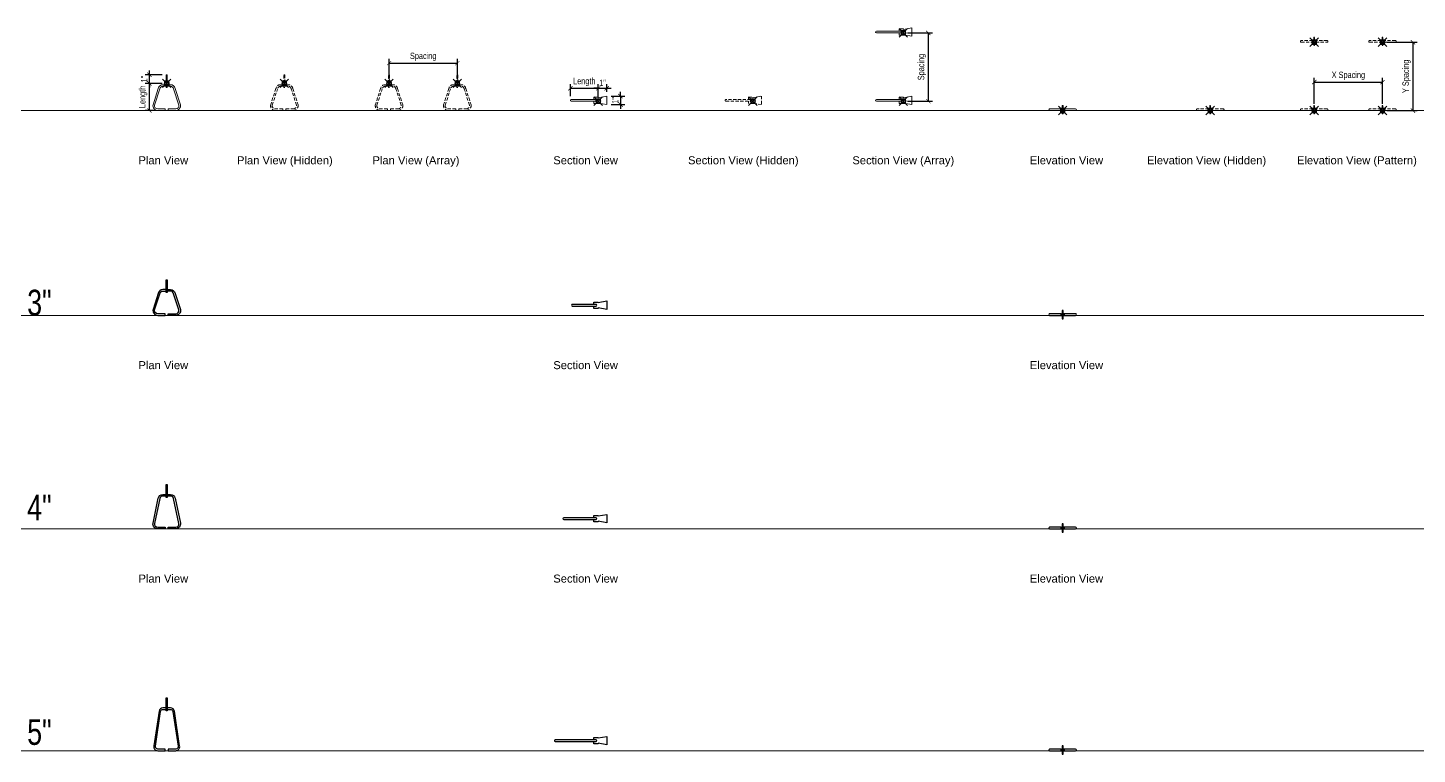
# Model space of a CAD drawing. Header units: inches. Extents: x -9 to 154, y -171 to 10.
# Drawn here: x -8.6 to 154.2, y -75.4 to 9.7 of the extents above; entities that cross this region are included whole.
import ezdxf
from ezdxf.enums import TextEntityAlignment as Align

# ---------------------------------------------------------------- set-up
doc = ezdxf.new("R2010")
doc.units = ezdxf.units.IN
doc.header["$LTSCALE"] = 48
doc.header["$MEASUREMENT"] = 0
doc.header["$PDMODE"] = 99
doc.header["$PDSIZE"] = 0.5
doc.linetypes.add('HIDDEN2', pattern=[0.1875, 0.125, -0.0625])
doc.linetypes.add('PHANTOM2', pattern=[1.25, 0.625, -0.125, 0.125, -0.125, 0.125, -0.125])
for name, color, linetype, lineweight in [('A-Anno-Dims', 211, 'Continuous', 25), ('A-Detl-Fine', 90, 'Continuous', 18), ('G-Anno-Ttlb', 213, 'Continuous', 50)]:
    doc.layers.add(name, color=color, linetype=linetype, lineweight=lineweight)
doc.layers.add('G-Anno-Nplt', color=140, linetype='PHANTOM2', lineweight=18, plot=False)
doc.styles.add('Arch-Dim', font='arial.ttf', dxfattribs={"width": 0.75})
doc.styles.add('RomanS', font='romans.shx')
doc.dimstyles.new('Aec-Arch-I-96', dxfattribs={"dimscale": 96, "dimtxt": 0.09375, "dimasz": 0.0625, "dimexe": 0.0625, "dimexo": 0.0625, "dimgap": 0.03125, "dimtad": 1, "dimdec": 4, "dimzin": 3, "dimdsep": 46, "dimlunit": 4, "dimtxsty": 'Arch-Dim', "dimblk": 'ARCHTICK', "dimcen": 0.09375, "dimazin": 2, "dimtfac": 0.75, "dimtdec": 4, "dimtix": 1, "dimtmove": 2, "dimatfit": 2, "dimfxl": 1, "dimtolj": 1, "dimtzin": 0, "dimarcsym": 0})

# ---------------------------------------------------------------- blocks, each defined once
blk = doc.blocks.new('Anno_Title_T2')
at = {"color": 0, "linetype": 'ByBlock', "lineweight": -2, "style": 'RomanS'}
blk.add_attdef('TITLE', (0, 0.5), '', height=1.25, dxfattribs=at)
blk.add_attdef('SCALE', text='', height=0.75, dxfattribs=at).set_placement((0, -0.5), align=Align.TOP_LEFT)
blk = doc.blocks.new('_ArchTick')
at = {"color": 0, "linetype": 'ByBlock', "const_width": 0.15}
blk.add_lwpolyline([(-0.5, -0.5), (0.5, 0.5)], dxfattribs=at)
blk = doc.blocks.new('*D9')
at = {"layer": 'A-Anno-Dims', "color": 8, "lineweight": -2, "transparency": 16777216}
for p, q in [((7.13, 3.18), (5.16, 3.18)), ((5.66, 0), (5.66, 3.18)), ((6.13, 0), (5.16, 0))]:
    blk.add_line(p, q, dxfattribs=at)
at = {"layer": 'DEFPOINTS', "color": 0, "transparency": 16777216}
for p in [(5.66, 3.18), (7.63, 3.18), (6.63, 0)]:
    blk.add_point(p, dxfattribs=at)
at = {"layer": 'A-Anno-Dims', "color": 8, "lineweight": -2, "transparency": 16777216, "xscale": 0.5, "yscale": 0.5, "zscale": 0.5}
for p, rotation in [((5.66, 3.18), 90), ((5.66, 0), 270)]:
    blk.add_blockref('_ArchTick', p, dxfattribs=dict(at, rotation=rotation))
at = {"layer": 'A-Anno-Dims', "color": 0, "transparency": 16777216, "insert": (4.93, 1.59), "char_height": 0.75, "attachment_point": 5, "rotation": 90, "style": 'Arch-Dim'}
blk.add_mtext('\\A1;Length', dxfattribs=at)
blk = doc.blocks.new('_Open90')
at = {"color": 0, "linetype": 'ByBlock', "lineweight": -2}
for p, q in [((0, 0), (-1, 0)), ((-0.5, 0.5), (0, 0)), ((0, 0), (-0.5, -0.5))]:
    blk.add_line(p, q, dxfattribs=at)
blk = doc.blocks.new('*D4')
at = {"layer": 'A-Anno-Dims', "color": 8, "lineweight": -2, "transparency": 16777216}
for p, q in [((33.73, 3.68), (33.73, 6.05)), ((33.73, 5.55), (41.73, 5.55)), ((41.73, 3.68), (41.73, 6.05))]:
    blk.add_line(p, q, dxfattribs=at)
at = {"layer": 'DEFPOINTS', "color": 0, "transparency": 16777216}
for p in [(41.73, 5.55), (33.73, 3.18), (41.73, 3.18)]:
    blk.add_point(p, dxfattribs=at)
at = {"layer": 'A-Anno-Dims', "color": 8, "lineweight": -2, "transparency": 16777216, "xscale": 0.5, "yscale": 0.5, "zscale": 0.5, "rotation": 180}
blk.add_blockref('_ArchTick', (33.73, 5.55), dxfattribs=at)
at = {"layer": 'A-Anno-Dims', "color": 8, "lineweight": -2, "transparency": 16777216, "xscale": 0.5, "yscale": 0.5, "zscale": 0.5}
blk.add_blockref('_ArchTick', (41.73, 5.55), dxfattribs=at)
at = {"layer": 'A-Anno-Dims', "color": 0, "transparency": 16777216, "insert": (37.73, 6.29), "char_height": 0.75, "attachment_point": 5, "style": 'Arch-Dim'}
blk.add_mtext('\\A1;Spacing', dxfattribs=at)
blk = doc.blocks.new('*D5')
at = {"layer": 'A-Anno-Dims', "color": 8, "lineweight": -2, "transparency": 16777216}
for p, q in [((94.48, 9.09), (97.4, 9.09)), ((96.9, 9.09), (96.9, 1.09)), ((94.48, 1.09), (97.4, 1.09))]:
    blk.add_line(p, q, dxfattribs=at)
at = {"layer": 'DEFPOINTS', "color": 0, "transparency": 16777216}
for p in [(93.98, 9.09), (93.98, 1.09), (96.9, 1.09)]:
    blk.add_point(p, dxfattribs=at)
at = {"layer": 'A-Anno-Dims', "color": 8, "lineweight": -2, "transparency": 16777216, "xscale": 0.5, "yscale": 0.5, "zscale": 0.5}
for p, rotation in [((96.9, 9.09), 90), ((96.9, 1.09), 270)]:
    blk.add_blockref('_ArchTick', p, dxfattribs=dict(at, rotation=rotation))
at = {"layer": 'A-Anno-Dims', "color": 0, "transparency": 16777216, "insert": (96.16, 5.09), "char_height": 0.75, "attachment_point": 5, "rotation": 90, "style": 'Arch-Dim'}
blk.add_mtext('\\A1;Spacing', dxfattribs=at)
blk = doc.blocks.new('*D6')
at = {"layer": 'A-Anno-Dims', "color": 8, "lineweight": -2, "transparency": 16777216}
for p, q in [((142.11, 0.78), (142.11, 3.82)), ((142.11, 3.32), (150.11, 3.32)), ((150.11, 0.78), (150.11, 3.82))]:
    blk.add_line(p, q, dxfattribs=at)
at = {"layer": 'DEFPOINTS', "color": 0, "transparency": 16777216}
for p in [(150.11, 3.32), (142.11, 0.28), (150.11, 0.28)]:
    blk.add_point(p, dxfattribs=at)
at = {"layer": 'A-Anno-Dims', "color": 8, "lineweight": -2, "transparency": 16777216, "xscale": 0.5, "yscale": 0.5, "zscale": 0.5, "rotation": 180}
blk.add_blockref('_ArchTick', (142.11, 3.32), dxfattribs=at)
at = {"layer": 'A-Anno-Dims', "color": 8, "lineweight": -2, "transparency": 16777216, "xscale": 0.5, "yscale": 0.5, "zscale": 0.5}
blk.add_blockref('_ArchTick', (150.11, 3.32), dxfattribs=at)
at = {"layer": 'A-Anno-Dims', "color": 0, "transparency": 16777216, "insert": (146.11, 4.06), "char_height": 0.75, "attachment_point": 5, "style": 'Arch-Dim'}
blk.add_mtext('\\A1;X Spacing', dxfattribs=at)
blk = doc.blocks.new('*D7')
at = {"layer": 'A-Anno-Dims', "color": 8, "lineweight": -2, "transparency": 16777216}
for p, q in [((150.61, 8), (154.17, 8)), ((153.67, 8), (153.67, 0)), ((150.61, 0), (154.17, 0))]:
    blk.add_line(p, q, dxfattribs=at)
at = {"layer": 'DEFPOINTS', "color": 0, "transparency": 16777216}
for p in [(150.11, 8), (150.11, 0), (153.67, 0)]:
    blk.add_point(p, dxfattribs=at)
at = {"layer": 'A-Anno-Dims', "color": 8, "lineweight": -2, "transparency": 16777216, "xscale": 0.5, "yscale": 0.5, "zscale": 0.5}
for p, rotation in [((153.67, 8), 90), ((153.67, 0), 270)]:
    blk.add_blockref('_ArchTick', p, dxfattribs=dict(at, rotation=rotation))
at = {"layer": 'A-Anno-Dims', "color": 0, "transparency": 16777216, "insert": (152.93, 4), "char_height": 0.75, "attachment_point": 5, "rotation": 90, "style": 'Arch-Dim'}
blk.add_mtext('\\A1;Y Spacing', dxfattribs=at)
blk = doc.blocks.new('*D8')
at = {"layer": 'A-Anno-Dims', "color": 8, "lineweight": -2, "transparency": 16777216}
for p, q in [((7.13, 4.18), (5.16, 4.18)), ((5.66, 4.18), (5.66, 4.68)), ((5.66, 3.18), (5.66, 4.18)), ((7.13, 3.18), (5.16, 3.18)), ((5.66, 3.18), (5.66, 2.68))]:
    blk.add_line(p, q, dxfattribs=at)
at = {"layer": 'DEFPOINTS', "color": 0, "transparency": 16777216}
for p in [(5.66, 4.18), (7.63, 4.18), (7.63, 3.18)]:
    blk.add_point(p, dxfattribs=at)
at = {"layer": 'A-Anno-Dims', "color": 8, "lineweight": -2, "transparency": 16777216, "xscale": 0.5, "yscale": 0.5, "zscale": 0.5}
for p, rotation in [((5.66, 4.18), 270), ((5.66, 3.18), 90)]:
    blk.add_blockref('_ArchTick', p, dxfattribs=dict(at, rotation=rotation))
at = {"layer": 'A-Anno-Dims', "color": 0, "transparency": 16777216, "insert": (5.04, 3.68), "char_height": 0.75, "attachment_point": 5, "rotation": 90, "style": 'Arch-Dim'}
blk.add_mtext('\\A1;1"', dxfattribs=at)
blk = doc.blocks.new('*D10')
at = {"layer": 'A-Anno-Dims', "color": 8, "lineweight": -2, "transparency": 16777216}
for p, q in [((54.97, 1.69), (54.97, 3.1)), ((54.97, 2.6), (58.23, 2.6)), ((58.23, 1.59), (58.23, 3.1))]:
    blk.add_line(p, q, dxfattribs=at)
at = {"layer": 'DEFPOINTS', "color": 0, "transparency": 16777216}
for p in [(58.23, 2.6), (54.97, 1.19), (58.23, 1.09)]:
    blk.add_point(p, dxfattribs=at)
at = {"layer": 'A-Anno-Dims', "color": 8, "lineweight": -2, "transparency": 16777216, "xscale": 0.5, "yscale": 0.5, "zscale": 0.5, "rotation": 180}
blk.add_blockref('_ArchTick', (54.97, 2.6), dxfattribs=at)
at = {"layer": 'A-Anno-Dims', "color": 8, "lineweight": -2, "transparency": 16777216, "xscale": 0.5, "yscale": 0.5, "zscale": 0.5}
blk.add_blockref('_ArchTick', (58.23, 2.6), dxfattribs=at)
at = {"layer": 'A-Anno-Dims', "color": 0, "transparency": 16777216, "insert": (56.6, 3.34), "char_height": 0.75, "attachment_point": 5, "style": 'Arch-Dim'}
blk.add_mtext('\\A1;Length', dxfattribs=at)
blk = doc.blocks.new('*D11')
at = {"layer": 'A-Anno-Dims', "color": 8, "lineweight": -2, "transparency": 16777216}
for p, q in [((58.23, 2.6), (57.73, 2.6)), ((58.23, 1.59), (58.23, 3.1)), ((58.23, 2.6), (59.23, 2.6)), ((59.23, 2.19), (59.23, 3.1)), ((59.23, 2.6), (59.73, 2.6))]:
    blk.add_line(p, q, dxfattribs=at)
at = {"layer": 'DEFPOINTS', "color": 0, "transparency": 16777216}
for p in [(59.23, 2.6), (59.23, 1.69), (58.23, 1.09)]:
    blk.add_point(p, dxfattribs=at)
at = {"layer": 'A-Anno-Dims', "color": 8, "lineweight": -2, "transparency": 16777216, "xscale": 0.5, "yscale": 0.5, "zscale": 0.5}
blk.add_blockref('_ArchTick', (58.23, 2.6), dxfattribs=at)
at = {"layer": 'A-Anno-Dims', "color": 8, "lineweight": -2, "transparency": 16777216, "xscale": 0.5, "yscale": 0.5, "zscale": 0.5, "rotation": 180}
blk.add_blockref('_ArchTick', (59.23, 2.6), dxfattribs=at)
at = {"layer": 'A-Anno-Dims', "color": 0, "transparency": 16777216, "insert": (58.73, 3.23), "char_height": 0.75, "attachment_point": 5, "style": 'Arch-Dim'}
blk.add_mtext('\\A1;1"', dxfattribs=at)
blk = doc.blocks.new('*D12')
at = {"layer": 'A-Anno-Dims', "color": 8, "lineweight": -2, "transparency": 16777216}
for p, q in [((59.73, 1.69), (61.34, 1.69)), ((60.84, 1.69), (60.84, 2.19)), ((60.84, 1.69), (60.84, 0.69)), ((59.73, 0.69), (61.34, 0.69)), ((60.84, 0.69), (60.84, 0.19))]:
    blk.add_line(p, q, dxfattribs=at)
at = {"layer": 'DEFPOINTS', "color": 0, "transparency": 16777216}
for p in [(59.23, 1.69), (59.23, 0.69), (60.84, 0.69)]:
    blk.add_point(p, dxfattribs=at)
at = {"layer": 'A-Anno-Dims', "color": 8, "lineweight": -2, "transparency": 16777216, "xscale": 0.5, "yscale": 0.5, "zscale": 0.5}
for p, rotation in [((60.84, 1.69), 270), ((60.84, 0.69), 90)]:
    blk.add_blockref('_ArchTick', p, dxfattribs=dict(at, rotation=rotation))
at = {"layer": 'A-Anno-Dims', "color": 0, "transparency": 16777216, "insert": (60.21, 1.19), "char_height": 0.75, "attachment_point": 5, "rotation": 90, "style": 'Arch-Dim'}
blk.add_mtext('\\A1;1"', dxfattribs=at)
blk = doc.blocks.new('AecDtl_3HorizontalDovetailTriangleSection')
at = {"color": 0, "linetype": 'ByBlock', "lineweight": -2, "ltscale": 0.0625}
blk.add_lwpolyline([(-0.25, 0.19), (-3.04, 0.19, 1), (-3.04, 0), (-0.25, 0, 1)], format="xyb", close=True, dxfattribs=at)
blk.add_lwpolyline([(-0.5, 0.19), (-0.5, 0.47), (0, 0.47), (0, 0.41), (1, 0.59), (1, -0.41), (0, -0.22), (0, -0.28), (-0.5, -0.28), (-0.5, 0)], dxfattribs=at)
blk = doc.blocks.new('AecDtl_3HorizontalDovetailTrianglePlan')
at = {"color": 0, "linetype": 'ByBlock', "lineweight": -2, "ltscale": 0.0625}
blk.add_lwpolyline([(-0.05, 0), (-0.05, 1), (0.05, 1), (0.05, 0), (0.05, -0.5), (-0.05, -0.5)], close=True, dxfattribs=at)
blk.add_lwpolyline([(-0.05, 0), (0.05, 0)], dxfattribs=at)
for points in [[(-0.05, -0.16), (-0.44, -0.16, 0.35579), (-0.99, -0.61), (-1.6, -2.5, 0.475155), (-1.05, -3.18), (-0.19, -3.18), (-0.19, -2.99), (-1.05, -2.99, -0.467625), (-1.42, -2.55), (-0.81, -0.65, -0.362746), (-0.44, -0.34), (-0.05, -0.34)], [(0.05, -0.16), (0.44, -0.16, -0.35579), (0.99, -0.61), (1.6, -2.5, -0.475155), (1.05, -3.18), (0.19, -3.18), (0.19, -2.99), (1.05, -2.99, 0.467625), (1.42, -2.55), (0.81, -0.65, 0.362746), (0.44, -0.34), (0.05, -0.34)]]:
    blk.add_lwpolyline(points, format="xyb", dxfattribs=at)
blk = doc.blocks.new('AecDtl_3HorizontalDovetailTriangleElevation')
at = {"color": 0, "linetype": 'ByBlock', "lineweight": -2, "ltscale": 0.0625}
for points in [[(-0.19, 0.19), (-1.52, 0.19, 1), (-1.52, 0), (-0.19, 0)], [(0.19, 0), (1.52, 0, 1), (1.52, 0.19), (0.19, 0.19)]]:
    blk.add_lwpolyline(points, format="xyb", close=True, dxfattribs=at)
for points in [[(-0.19, 0.19), (-0.05, 0.19)], [(-0.19, 0), (-0.05, 0)], [(0.05, 0.47), (-0.05, 0.47)], [(0.19, 0.19), (0.05, 0.19)], [(0.05, 0), (0.19, 0)], [(-0.05, -0.28), (0.05, -0.28)]]:
    blk.add_lwpolyline(points, dxfattribs=at)
blk.add_lwpolyline([(0.05, 0.59), (-0.05, 0.59), (-0.05, -0.41), (0.05, -0.41)], close=True, dxfattribs=at)
blk = doc.blocks.new('AecDtl_4HorizontalDovetailTrianglePlan')
at = {"color": 0, "linetype": 'ByBlock', "lineweight": -2, "ltscale": 0.0625}
blk.add_lwpolyline([(-0.05, 0), (-0.05, 1), (0.05, 1), (0.05, 0), (0.05, -0.5), (-0.05, -0.5)], close=True, dxfattribs=at)
blk.add_lwpolyline([(-0.05, 0), (0.05, 0)], dxfattribs=at)
for points in [[(-0.05, -0.34), (-0.44, -0.34, 0.359268), (-0.8, -0.65), (-1.42, -3.55, 0.471381), (-1.05, -3.99), (-0.19, -3.99), (-0.19, -4.18), (-1.05, -4.18, -0.472374), (-1.6, -3.51), (-0.99, -0.61, -0.35835), (-0.44, -0.16), (-0.05, -0.16)], [(0.05, -0.16), (0.44, -0.16, -0.35835), (0.99, -0.61), (1.6, -3.51, -0.472374), (1.05, -4.18), (0.19, -4.18), (0.19, -3.99), (1.05, -3.99, 0.471381), (1.42, -3.55), (0.8, -0.65, 0.359268), (0.44, -0.34), (0.05, -0.34)]]:
    blk.add_lwpolyline(points, format="xyb", dxfattribs=at)
blk = doc.blocks.new('AecDtl_4HorizontalDovetailTriangleSection')
at = {"color": 0, "linetype": 'ByBlock', "lineweight": -2, "ltscale": 0.0625}
blk.add_lwpolyline([(-0.25, 0.19), (-4.04, 0.19, 1), (-4.04, 0), (-0.25, 0, 1)], format="xyb", close=True, dxfattribs=at)
blk.add_lwpolyline([(-0.5, 0.19), (-0.5, 0.47), (0, 0.47), (0, 0.41), (1, 0.59), (1, -0.41), (0, -0.22), (0, -0.28), (-0.5, -0.28), (-0.5, 0)], dxfattribs=at)
blk = doc.blocks.new('AecDtl_4HorizontalDovetailTriangleElevation')
at = {"color": 0, "linetype": 'ByBlock', "lineweight": -2, "ltscale": 0.0625}
for points in [[(-0.19, 0.19), (-1.52, 0.19, 1), (-1.52, 0), (-0.19, 0)], [(0.19, 0), (1.52, 0, 1), (1.52, 0.19), (0.19, 0.19)]]:
    blk.add_lwpolyline(points, format="xyb", close=True, dxfattribs=at)
for points in [[(-0.19, 0.19), (-0.05, 0.19)], [(-0.19, 0), (-0.05, 0)], [(0.05, 0.47), (-0.05, 0.47)], [(0.19, 0.19), (0.05, 0.19)], [(0.05, 0), (0.19, 0)], [(-0.05, -0.28), (0.05, -0.28)]]:
    blk.add_lwpolyline(points, dxfattribs=at)
blk.add_lwpolyline([(0.05, 0.59), (-0.05, 0.59), (-0.05, -0.41), (0.05, -0.41)], close=True, dxfattribs=at)
blk = doc.blocks.new('AecDtl_5HorizontalDovetailTrianglePlan')
at = {"color": 0, "linetype": 'ByBlock', "lineweight": -2, "ltscale": 0.0625}
blk.add_lwpolyline([(-0.05, 0), (-0.05, 1), (0.05, 1), (0.05, 0), (0.05, -0.5), (-0.05, -0.5)], close=True, dxfattribs=at)
blk.add_lwpolyline([(-0.05, 0), (0.05, 0)], dxfattribs=at)
for points in [[(-0.05, -0.16), (-0.13, -0.16), (-0.44, -0.16, 0.360307), (-0.9, -0.54), (-1.51, -4.62, 0.470257), (-1.05, -5.18), (-0.19, -5.18), (-0.19, -4.99), (-1.05, -4.99, -0.473029), (-1.33, -4.66), (-0.71, -0.57, -0.357746), (-0.44, -0.34), (-0.13, -0.34), (-0.05, -0.34)], [(0.05, -0.34), (0.12, -0.34), (0.44, -0.34, -0.357746), (0.71, -0.57), (1.33, -4.66, -0.473029), (1.05, -4.99), (0.19, -4.99), (0.19, -5.18), (1.05, -5.18, 0.470257), (1.51, -4.62), (0.9, -0.54, 0.360307), (0.44, -0.16), (0.12, -0.16), (0.05, -0.16)]]:
    blk.add_lwpolyline(points, format="xyb", dxfattribs=at)
blk = doc.blocks.new('AecDtl_5HorizontalDovetailTriangleSection')
at = {"color": 0, "linetype": 'ByBlock', "lineweight": -2, "ltscale": 0.0625}
blk.add_lwpolyline([(-0.25, 0.19), (-5.04, 0.19, 1), (-5.04, 0), (-0.25, 0, 1)], format="xyb", close=True, dxfattribs=at)
blk.add_lwpolyline([(-0.5, 0.19), (-0.5, 0.47), (0, 0.47), (0, 0.41), (1, 0.59), (1, -0.41), (0, -0.22), (0, -0.28), (-0.5, -0.28), (-0.5, 0)], dxfattribs=at)
blk = doc.blocks.new('AecDtl_5HorizontalDovetailTriangleElevation')
at = {"color": 0, "linetype": 'ByBlock', "lineweight": -2, "ltscale": 0.0625}
for points in [[(-0.19, 0.19), (-1.52, 0.19, 1), (-1.52, 0), (-0.19, 0)], [(0.19, 0), (1.52, 0, 1), (1.52, 0.19), (0.19, 0.19)]]:
    blk.add_lwpolyline(points, format="xyb", close=True, dxfattribs=at)
for points in [[(-0.19, 0.19), (-0.05, 0.19)], [(-0.19, 0), (-0.05, 0)], [(0.05, 0.47), (-0.05, 0.47)], [(0.19, 0.19), (0.05, 0.19)], [(0.05, 0), (0.19, 0)], [(-0.05, -0.28), (0.05, -0.28)]]:
    blk.add_lwpolyline(points, dxfattribs=at)
blk.add_lwpolyline([(0.05, 0.59), (-0.05, 0.59), (-0.05, -0.41), (0.05, -0.41)], close=True, dxfattribs=at)

msp = doc.modelspace()

# ---------------------------------------------------------------- linework, layer by layer
at = {"layer": 'A-Anno-Dims'}
for p in [(93.98021, 9.09375), (142.10518, 8), (150.10518, 8), (7.68086, 3.17969), (21.46256, 3.17969), (33.72664, 3.17969), (41.72664, 3.17969), (58.22845, 1.09375), (76.35066, 1.09375), (93.98021, 1.09375), (112.63535, 0), (129.92841, 0), (142.10518, 0), (150.10518, 0)]:
    msp.add_point(p, dxfattribs=at)
at = {"layer": 'A-Detl-Fine'}
for points in [[(93.73021, 9.28125), (90.81614, 9.28125, 1), (90.81614, 9.09375), (93.73021, 9.09375, 1)], [(57.97845, 1.28125), (55.06439, 1.28125, 1), (55.06439, 1.09375), (57.97845, 1.09375, 1)], [(93.73021, 1.28125), (90.81614, 1.28125, 1), (90.81614, 1.09375), (93.73021, 1.09375, 1)], [(112.44785, 0.1875), (111.11547, 0.1875, 1), (111.11547, 0), (112.44785, 0)], [(112.82285, 0), (114.15522, 0, 1), (114.15522, 0.1875), (112.82285, 0.1875)]]:
    msp.add_lwpolyline(points, format="xyb", close=True, dxfattribs=at)
for points in [[(93.48021, 9.28125), (93.48021, 9.5625), (93.98021, 9.5625), (93.98021, 9.5), (94.98021, 9.6875), (94.98021, 8.6875), (93.98021, 8.875), (93.98021, 8.8125), (93.48021, 8.8125), (93.48021, 9.09375)], [(7.63398, 3.17969), (7.72773, 3.17969)], [(57.72845, 1.28125), (57.72845, 1.5625), (58.22845, 1.5625), (58.22845, 1.5), (59.22845, 1.6875), (59.22845, 0.6875), (58.22845, 0.875), (58.22845, 0.8125), (57.72845, 0.8125), (57.72845, 1.09375)], [(93.48021, 1.28125), (93.48021, 1.5625), (93.98021, 1.5625), (93.98021, 1.5), (94.98021, 1.6875), (94.98021, 0.6875), (93.98021, 0.875), (93.98021, 0.8125), (93.48021, 0.8125), (93.48021, 1.09375)], [(112.44785, 0.1875), (112.58847, 0.1875)], [(112.44785, 0), (112.58847, 0)], [(112.68222, 0.46875), (112.58847, 0.46875)], [(112.82285, 0.1875), (112.68222, 0.1875)], [(112.68222, 0), (112.82285, 0)], [(112.58847, -0.28125), (112.68222, -0.28125)]]:
    msp.add_lwpolyline(points, dxfattribs=at)
at = {"layer": 'A-Detl-Fine', "linetype": 'HIDDEN2', "ltscale": 0.0625}
for points in [[(141.91768, 8.1875), (140.58531, 8.1875, 1), (140.58531, 8), (141.91768, 8)], [(142.29268, 8), (143.62505, 8, 1), (143.62505, 8.1875), (142.29268, 8.1875)], [(149.91768, 8.1875), (148.58531, 8.1875, 1), (148.58531, 8), (149.91768, 8)], [(150.29268, 8), (151.62505, 8, 1), (151.62505, 8.1875), (150.29268, 8.1875)], [(76.10066, 1.28125), (73.1866, 1.28125, 1), (73.1866, 1.09375), (76.10066, 1.09375, 1)], [(129.74091, 0.1875), (128.40853, 0.1875, 1), (128.40853, 0), (129.74091, 0)], [(130.11591, 0), (131.44828, 0, 1), (131.44828, 0.1875), (130.11591, 0.1875)], [(141.91768, 0.1875), (140.58531, 0.1875, 1), (140.58531, 0), (141.91768, 0)], [(142.29268, 0), (143.62505, 0, 1), (143.62505, 0.1875), (142.29268, 0.1875)], [(149.91768, 0.1875), (148.58531, 0.1875, 1), (148.58531, 0), (149.91768, 0)], [(150.29268, 0), (151.62505, 0, 1), (151.62505, 0.1875), (150.29268, 0.1875)]]:
    msp.add_lwpolyline(points, format="xyb", close=True, dxfattribs=at)
for points in [[(141.91768, 8.1875), (142.05831, 8.1875)], [(142.15206, 8.46875), (142.05831, 8.46875)], [(142.29268, 8.1875), (142.15206, 8.1875)], [(149.91768, 8.1875), (150.05831, 8.1875)], [(150.15206, 8.46875), (150.05831, 8.46875)], [(150.29268, 8.1875), (150.15206, 8.1875)], [(141.91768, 8), (142.05831, 8)], [(142.05831, 7.71875), (142.15206, 7.71875)], [(142.15206, 8), (142.29268, 8)], [(149.91768, 8), (150.05831, 8)], [(150.05831, 7.71875), (150.15206, 7.71875)], [(150.15206, 8), (150.29268, 8)], [(21.41569, 3.17969), (21.50944, 3.17969)], [(33.67976, 3.17969), (33.77351, 3.17969)], [(41.67976, 3.17969), (41.77351, 3.17969)], [(75.85066, 1.28125), (75.85066, 1.5625), (76.35066, 1.5625), (76.35066, 1.5), (77.35066, 1.6875), (77.35066, 0.6875), (76.35066, 0.875), (76.35066, 0.8125), (75.85066, 0.8125), (75.85066, 1.09375)], [(129.74091, 0.1875), (129.88153, 0.1875)], [(129.74091, 0), (129.88153, 0)], [(129.97528, 0.46875), (129.88153, 0.46875)], [(130.11591, 0.1875), (129.97528, 0.1875)], [(129.97528, 0), (130.11591, 0)], [(141.91768, 0.1875), (142.05831, 0.1875)], [(141.91768, 0), (142.05831, 0)], [(142.15206, 0.46875), (142.05831, 0.46875)], [(142.29268, 0.1875), (142.15206, 0.1875)], [(142.15206, 0), (142.29268, 0)], [(149.91768, 0.1875), (150.05831, 0.1875)], [(149.91768, 0), (150.05831, 0)], [(150.15206, 0.46875), (150.05831, 0.46875)], [(150.29268, 0.1875), (150.15206, 0.1875)], [(150.15206, 0), (150.29268, 0)], [(129.88153, -0.28125), (129.97528, -0.28125)], [(142.05831, -0.28125), (142.15206, -0.28125)], [(150.05831, -0.28125), (150.15206, -0.28125)]]:
    msp.add_lwpolyline(points, dxfattribs=at)
for points in [[(142.15206, 8.59375), (142.05831, 8.59375), (142.05831, 7.59375), (142.15206, 7.59375)], [(150.15206, 8.59375), (150.05831, 8.59375), (150.05831, 7.59375), (150.15206, 7.59375)], [(21.41569, 3.17969), (21.41569, 4.17969), (21.50944, 4.17969), (21.50944, 3.17969), (21.50944, 2.67969), (21.41569, 2.67969)], [(33.67976, 3.17969), (33.67976, 4.17969), (33.77351, 4.17969), (33.77351, 3.17969), (33.77351, 2.67969), (33.67976, 2.67969)], [(41.67976, 3.17969), (41.67976, 4.17969), (41.77351, 4.17969), (41.77351, 3.17969), (41.77351, 2.67969), (41.67976, 2.67969)], [(129.97528, 0.59375), (129.88153, 0.59375), (129.88153, -0.40625), (129.97528, -0.40625)], [(142.15206, 0.59375), (142.05831, 0.59375), (142.05831, -0.40625), (142.15206, -0.40625)], [(150.15206, 0.59375), (150.05831, 0.59375), (150.05831, -0.40625), (150.15206, -0.40625)]]:
    msp.add_lwpolyline(points, close=True, dxfattribs=at)
at = {"layer": 'A-Detl-Fine'}
for points in [[(7.63398, 3.17969), (7.63398, 4.17969), (7.72773, 4.17969), (7.72773, 3.17969), (7.72773, 2.67969), (7.63398, 2.67969)], [(112.68222, 0.59375), (112.58847, 0.59375), (112.58847, -0.40625), (112.68222, -0.40625)]]:
    msp.add_lwpolyline(points, close=True, dxfattribs=at)
for points in [[(7.63398, 3.02344), (7.24414, 3.02344, 0.35579007), (6.69325, 2.57462), (6.07884, 0.67618, 0.47515463), (6.62974, 0), (7.49336, 0), (7.49336, 0.1875), (6.62974, 0.1875, -0.467625001), (6.26072, 0.62922), (6.87512, 2.52765, -0.362745932), (7.24414, 2.83594), (7.63398, 2.83594)], [(7.72773, 3.02344), (8.11758, 3.02344, -0.35579007), (8.66847, 2.57462), (9.28288, 0.67618, -0.47515463), (8.73198, 0), (7.86836, 0), (7.86836, 0.1875), (8.73198, 0.1875, 0.467625001), (9.101, 0.62922), (8.48659, 2.52765, 0.362745932), (8.11758, 2.83594), (7.72773, 2.83594)]]:
    msp.add_lwpolyline(points, format="xyb", dxfattribs=at)
at = {"layer": 'A-Detl-Fine', "linetype": 'HIDDEN2', "ltscale": 0.0625}
for points in [[(21.41569, 3.02344), (21.02585, 3.02344, 0.35579007), (20.47495, 2.57462), (19.86055, 0.67618, 0.47515463), (20.41144, 0), (21.27506, 0), (21.27506, 0.1875), (20.41144, 0.1875, -0.467625001), (20.04242, 0.62922), (20.65683, 2.52765, -0.362745932), (21.02585, 2.83594), (21.41569, 2.83594)], [(21.50944, 3.02344), (21.89928, 3.02344, -0.35579007), (22.45017, 2.57462), (23.06458, 0.67618, -0.47515463), (22.51369, 0), (21.65006, 0), (21.65006, 0.1875), (22.51369, 0.1875, 0.467625001), (22.8827, 0.62922), (22.2683, 2.52765, 0.362745932), (21.89928, 2.83594), (21.50944, 2.83594)], [(33.67976, 3.02344), (33.28992, 3.02344, 0.35579007), (32.73903, 2.57462), (32.12462, 0.67618, 0.47515463), (32.67551, 0), (33.53914, 0), (33.53914, 0.1875), (32.67551, 0.1875, -0.467625001), (32.30649, 0.62922), (32.9209, 2.52765, -0.362745932), (33.28992, 2.83594), (33.67976, 2.83594)], [(33.77351, 3.02344), (34.16335, 3.02344, -0.35579007), (34.71425, 2.57462), (35.32865, 0.67618, -0.47515463), (34.77776, 0), (33.91414, 0), (33.91414, 0.1875), (34.77776, 0.1875, 0.467625001), (35.14678, 0.62922), (34.53237, 2.52765, 0.362745932), (34.16335, 2.83594), (33.77351, 2.83594)], [(41.67976, 3.02344), (41.28992, 3.02344, 0.35579007), (40.73903, 2.57462), (40.12462, 0.67618, 0.47515463), (40.67551, 0), (41.53914, 0), (41.53914, 0.1875), (40.67551, 0.1875, -0.467625001), (40.30649, 0.62922), (40.9209, 2.52765, -0.362745932), (41.28992, 2.83594), (41.67976, 2.83594)], [(41.77351, 3.02344), (42.16335, 3.02344, -0.35579007), (42.71425, 2.57462), (43.32865, 0.67618, -0.47515463), (42.77776, 0), (41.91414, 0), (41.91414, 0.1875), (42.77776, 0.1875, 0.467625001), (43.14678, 0.62922), (42.53237, 2.52765, 0.362745932), (42.16335, 2.83594), (41.77351, 2.83594)]]:
    msp.add_lwpolyline(points, format="xyb", dxfattribs=at)
at = {"layer": 'G-Anno-Nplt', "linetype": 'Continuous'}
for p in [(0, 0), (0, -24), (0, -49), (0, -75)]:
    msp.add_xline(p, (1, 0), dxfattribs=at)

# ---------------------------------------------------------------- block references
for name, p in [('AecDtl_3HorizontalDovetailTrianglePlan', (7.68086, -20.82031)), ('AecDtl_3HorizontalDovetailTriangleSection', (58.22845, -22.90625)), ('AecDtl_3HorizontalDovetailTriangleElevation', (112.63535, -24)), ('AecDtl_4HorizontalDovetailTrianglePlan', (7.68086, -44.82031)), ('AecDtl_4HorizontalDovetailTriangleSection', (58.22845, -47.90625)), ('AecDtl_4HorizontalDovetailTriangleElevation', (112.63535, -49)), ('AecDtl_5HorizontalDovetailTrianglePlan', (7.68086, -69.82031)), ('AecDtl_5HorizontalDovetailTriangleSection', (58.22845, -73.90625)), ('AecDtl_5HorizontalDovetailTriangleElevation', (112.63535, -75))]:
    msp.add_blockref(name, p)
at = {"layer": 'G-Anno-Ttlb'}
ref = msp.add_blockref('Anno_Title_T2', (4.37366, -6.67535), dxfattribs=dict(at, xscale=0.75, yscale=0.75, zscale=0.75))
ref.add_attrib('TITLE', 'Plan View', (4.37366, -6.30035), dxfattribs={"layer": '0', "color": 0, "linetype": 'ByBlock', "lineweight": -2, "height": 0.9375, "style": 'Arch-Dim'})
ref = msp.add_blockref('Anno_Title_T2', (15.91668, -6.67535), dxfattribs=dict(at, xscale=0.75, yscale=0.75, zscale=0.75))
ref.add_attrib('TITLE', 'Plan View (Hidden)', (15.91668, -6.30035), dxfattribs={"layer": '0', "color": 0, "linetype": 'ByBlock', "lineweight": -2, "height": 0.9375, "style": 'Arch-Dim'})
ref = msp.add_blockref('Anno_Title_T2', (31.78727, -6.67535), dxfattribs=dict(at, xscale=0.75, yscale=0.75, zscale=0.75))
ref.add_attrib('TITLE', 'Plan View (Array)', (31.78727, -6.30035), dxfattribs={"layer": '0', "color": 0, "linetype": 'ByBlock', "lineweight": -2, "height": 0.9375, "style": 'Arch-Dim'})
ref = msp.add_blockref('Anno_Title_T2', (52.96585, -6.67535), dxfattribs=dict(at, xscale=0.75, yscale=0.75, zscale=0.75))
ref.add_attrib('TITLE', 'Section View', (52.96585, -6.30035), dxfattribs={"layer": '0', "color": 0, "linetype": 'ByBlock', "lineweight": -2, "height": 0.9375, "style": 'Arch-Dim'})
ref = msp.add_blockref('Anno_Title_T2', (68.74794, -6.67535), dxfattribs=dict(at, xscale=0.75, yscale=0.75, zscale=0.75))
ref.add_attrib('TITLE', 'Section View (Hidden)', (68.74794, -6.30035), dxfattribs={"layer": '0', "color": 0, "linetype": 'ByBlock', "lineweight": -2, "height": 0.9375, "style": 'Arch-Dim'})
ref = msp.add_blockref('Anno_Title_T2', (88.00278, -6.67535), dxfattribs=dict(at, xscale=0.75, yscale=0.75, zscale=0.75))
ref.add_attrib('TITLE', 'Section View (Array)', (88.00278, -6.30035), dxfattribs={"layer": '0', "color": 0, "linetype": 'ByBlock', "lineweight": -2, "height": 0.9375, "style": 'Arch-Dim'})
ref = msp.add_blockref('Anno_Title_T2', (108.78993, -6.67535), dxfattribs=dict(at, xscale=0.75, yscale=0.75, zscale=0.75))
ref.add_attrib('TITLE', 'Elevation View', (108.78993, -6.30035), dxfattribs={"layer": '0', "color": 0, "linetype": 'ByBlock', "lineweight": -2, "height": 0.9375, "style": 'Arch-Dim'})
ref = msp.add_blockref('Anno_Title_T2', (122.50845, -6.67535), dxfattribs=dict(at, xscale=0.75, yscale=0.75, zscale=0.75))
ref.add_attrib('TITLE', 'Elevation View (Hidden)', (122.50845, -6.30035), dxfattribs={"layer": '0', "color": 0, "linetype": 'ByBlock', "lineweight": -2, "height": 0.9375, "style": 'Arch-Dim'})
ref = msp.add_blockref('Anno_Title_T2', (140.08721, -6.67535), dxfattribs=dict(at, xscale=0.75, yscale=0.75, zscale=0.75))
ref.add_attrib('TITLE', 'Elevation View (Pattern)', (140.08721, -6.30035), dxfattribs={"layer": '0', "color": 0, "linetype": 'ByBlock', "lineweight": -2, "height": 0.9375, "style": 'Arch-Dim'})
ref = msp.add_blockref('Anno_Title_T2', (4.37366, -30.67535), dxfattribs=dict(at, xscale=0.75, yscale=0.75, zscale=0.75))
ref.add_attrib('TITLE', 'Plan View', (4.37366, -30.30035), dxfattribs={"layer": '0', "color": 0, "linetype": 'ByBlock', "lineweight": -2, "height": 0.9375, "style": 'Arch-Dim'})
ref = msp.add_blockref('Anno_Title_T2', (52.96585, -30.67535), dxfattribs=dict(at, xscale=0.75, yscale=0.75, zscale=0.75))
ref.add_attrib('TITLE', 'Section View', (52.96585, -30.30035), dxfattribs={"layer": '0', "color": 0, "linetype": 'ByBlock', "lineweight": -2, "height": 0.9375, "style": 'Arch-Dim'})
ref = msp.add_blockref('Anno_Title_T2', (108.78993, -30.67535), dxfattribs=dict(at, xscale=0.75, yscale=0.75, zscale=0.75))
ref.add_attrib('TITLE', 'Elevation View', (108.78993, -30.30035), dxfattribs={"layer": '0', "color": 0, "linetype": 'ByBlock', "lineweight": -2, "height": 0.9375, "style": 'Arch-Dim'})
ref = msp.add_blockref('Anno_Title_T2', (4.37366, -55.67535), dxfattribs=dict(at, xscale=0.75, yscale=0.75, zscale=0.75))
ref.add_attrib('TITLE', 'Plan View', (4.37366, -55.30035), dxfattribs={"layer": '0', "color": 0, "linetype": 'ByBlock', "lineweight": -2, "height": 0.9375, "style": 'Arch-Dim'})
ref = msp.add_blockref('Anno_Title_T2', (52.96585, -55.67535), dxfattribs=dict(at, xscale=0.75, yscale=0.75, zscale=0.75))
ref.add_attrib('TITLE', 'Section View', (52.96585, -55.30035), dxfattribs={"layer": '0', "color": 0, "linetype": 'ByBlock', "lineweight": -2, "height": 0.9375, "style": 'Arch-Dim'})
ref = msp.add_blockref('Anno_Title_T2', (108.78993, -55.67535), dxfattribs=dict(at, xscale=0.75, yscale=0.75, zscale=0.75))
ref.add_attrib('TITLE', 'Elevation View', (108.78993, -55.30035), dxfattribs={"layer": '0', "color": 0, "linetype": 'ByBlock', "lineweight": -2, "height": 0.9375, "style": 'Arch-Dim'})

# ---------------------------------------------------------------- texts
at = {"layer": 'A-Anno-Dims', "style": 'Arch-Dim', "width": 0.75}
for s, p in [('3"', (-8.66536, -24)), ('4"', (-8.66536, -48)), ('5"', (-8.66536, -74.31001))]:
    msp.add_text(s, height=3, dxfattribs=at).set_placement(p)

# ---------------------------------------------------------------- dimensions: what is measured, and where the dimension line sits
at = {"layer": 'A-Anno-Dims'}
for base, p1, p2, text, picture, middle in [((96.89809, 1.09375), (93.98021, 9.09375), (93.98021, 1.09375), 'Spacing', '*D5', (96.15645, 5.09375)), ((153.67234, 0), (150.10518, 8), (150.10518, 0), 'Y Spacing', '*D7', (152.93069, 4)), ((5.66183, 3.17969), (6.62974, 0), (7.63398, 3.17969), 'Length', '*D9', (4.92658, 1.58984))]:
    dim = msp.add_linear_dim(base=base, p1=p1, p2=p2, angle=90, text=text, dimstyle='Aec-Arch-I-96', override={"dimscale": 8, "dimclrd": 8, "dimclre": 8, "dimldrblk": 'Open90'}, dxfattribs=at)
    dim.commit()
    dim.dimension.update_dxf_attribs({"geometry": picture, "text_midpoint": middle})
for base, p1, p2, text, picture, middle in [((41.72664, 5.54678), (33.72664, 3.17969), (41.72664, 3.17969), 'Spacing', '*D4', (37.72664, 6.28843)), ((150.10518, 3.31566), (142.10518, 0.28125), (150.10518, 0.28125), 'X Spacing', '*D6', (146.10518, 4.0573)), ((58.22845, 2.60323), (54.97064, 1.1875), (58.22845, 1.09375), 'Length', '*D10', (56.59955, 3.33848))]:
    dim = msp.add_linear_dim(base=base, p1=p1, p2=p2, text=text, dimstyle='Aec-Arch-I-96', override={"dimscale": 8, "dimclrd": 8, "dimclre": 8, "dimldrblk": 'Open90'}, dxfattribs=at)
    dim.commit()
    dim.dimension.update_dxf_attribs({"geometry": picture, "text_midpoint": middle})
for base, p1, p2, picture, middle in [((5.66183, 4.17969), (7.63398, 3.17969), (7.63398, 4.17969), '*D8', (5.0353, 3.67969)), ((60.83605, 0.6875), (59.22845, 1.6875), (59.22845, 0.6875), '*D12', (60.20952, 1.1875))]:
    dim = msp.add_linear_dim(base=base, p1=p1, p2=p2, angle=90, dimstyle='Aec-Arch-I-96', override={"dimscale": 8, "dimclrd": 8, "dimclre": 8, "dimldrblk": 'Open90'}, dxfattribs=at)
    dim.commit()
    dim.dimension.update_dxf_attribs({"geometry": picture, "text_midpoint": middle})
dim = msp.add_linear_dim(base=(59.22845, 2.60323), p1=(58.22845, 1.09375), p2=(59.22845, 1.6875), dimstyle='Aec-Arch-I-96', override={"dimscale": 8, "dimclrd": 8, "dimclre": 8, "dimldrblk": 'Open90'}, dxfattribs=at)
dim.commit()
dim.dimension.update_dxf_attribs({"geometry": '*D11', "text_midpoint": (58.72845, 3.22977)})

doc.saveas('drawing.dxf')
